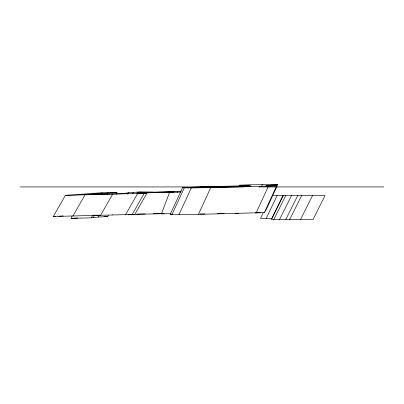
<?xml version="1.0" encoding="UTF-8"?>
<svg xmlns="http://www.w3.org/2000/svg" width="404" height="404" viewBox="0 0 404 404"><rect width="100%" height="100%" fill="white"/><g stroke="black" fill="none" stroke-linecap="round" stroke-linejoin="round"><path stroke-width="0.61" d="M112.221 214.898L112.302 214.559M265.423 211.312L277.785 184.537L248.798 184.81L239.724 185.239L250.217 185.34L250.116 185.749L203.409 186.693L182.527 187.754L170.165 214.524L178.942 214.721L198.415 214.342L264.317 212.615M265.812 186.592L266.337 185.451L267.564 186.042L276.684 185.845L210.777 187.572L191.304 187.951L182.527 187.754M170.882 213.595L161.423 213.842L169.554 192.37L171.139 192.213L136.789 193.051L172.336 192.062L174.543 191.784L154.257 192.233L175.381 191.678L181.31 191.097M177.255 192.541L177.694 191.38M108.247 215.393L107.797 216.564L98.414 217.029L91.551 217.822L71.16 218.367L72.053 216.024M91.551 217.822L92.44 215.478M101.384 193.915L101.828 192.738L116.938 192.526L116.266 194.284M93.44 217.524L94.334 215.181M102.136 194.657L102.581 193.486L116.938 192.526M98.414 217.029L99.081 215.266M107.105 194.162L107.55 192.986M171.887 214.746L184.249 187.976M178.942 214.721L191.304 187.951M198.415 214.342L210.777 187.572M239.41 186.259L239.936 185.118M261.307 186.805L262.363 184.527M256.05 213.059L268.413 186.284M274.76 186.052L275.286 184.911L277.785 184.537M264.297 212.701L276.684 185.845M263.161 212.868L260.499 218.453L271.993 218.453L282.901 195.546M266.206 218.453L277.109 195.546M283.305 195.546L271.306 219.544L313.024 219.544L325.023 195.546L272.549 195.546M273.786 219.544L285.785 195.546M279.528 219.544L291.526 195.546M285.774 219.544L297.773 195.546M289.663 219.544L301.662 195.546M300.515 219.544L312.514 195.546M139.627 192.971L137.875 193.415L146.904 193.213L134.82 214.403L53.338 216.483L65.423 195.294L87.385 194.349L124.301 193.708L124.387 193.37L128.613 192.743L140.001 191.895L153.53 192.016L140.198 192.87M72.952 215.994L85.037 194.804L146.904 193.213M100.576 215.372L112.66 194.183M127.684 194.369L128.613 192.743M132.537 193.935L133.466 192.304M125.508 214.842L137.592 193.652M139.38 192.981L140.001 191.895M132.118 214.59L144.203 193.4M102.581 193.486L80.3 194.329L101.828 192.738M161.423 213.842L163.004 213.681L128.654 214.524L131.26 214.342M170.165 214.524L171.882 214.388M266.337 185.451L275.286 184.911M53.338 216.483L55.848 216.332M71.16 218.367L77.78 217.968M58.959 216.15L63.216 215.943M169.554 192.37L180.911 192.072M65.423 195.294L85.037 194.804M136.522 214.12L145.268 213.918M260.565 212.711L255.202 212.812M153.5 213.539L154.727 213.514M128.199 214.549L134.82 214.403M235.072 213.272L238.708 213.191M153.469 213.751L164.201 213.529M199.95 214.019L204.914 213.913M217.322 213.655L224.144 213.514M93.102 215.256L99.849 215.135M104.02 216.62L107.797 216.564M20.2 186.936L243.678 186.936M259.065 186.936L383.8 186.936M200.445 187.209L195.48 187.501L251.071 186.421C234.239 185.956 217.291 186.522 200.445 187.209"/></g></svg>
